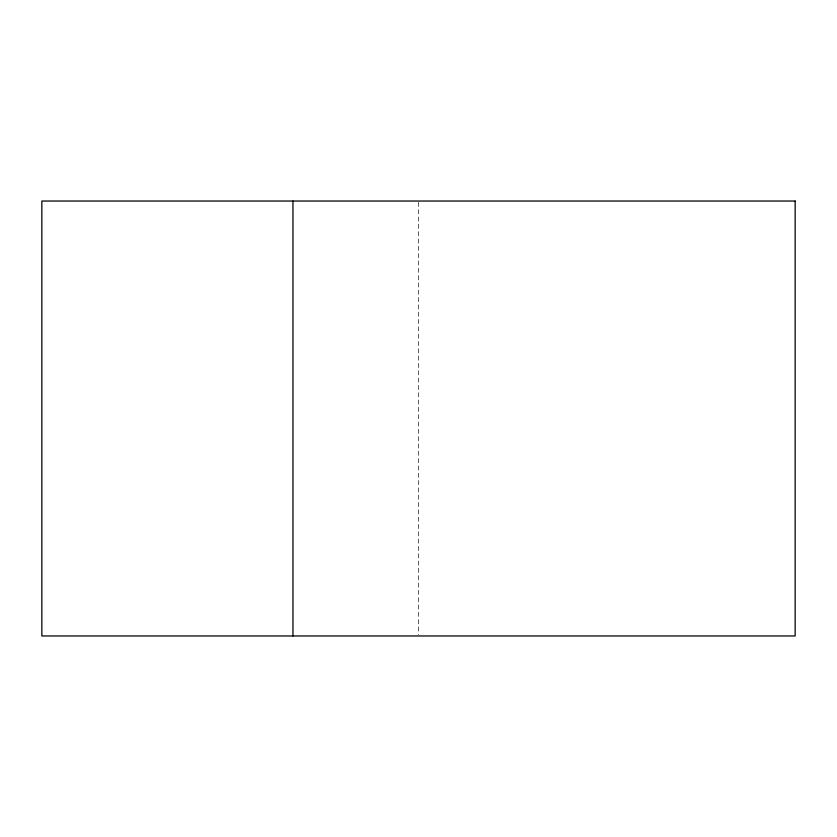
<?xml version="1.0" encoding="UTF-8"?>
<svg xmlns="http://www.w3.org/2000/svg" width="837" height="837" viewBox="0 0 837 837"><rect width="100%" height="100%" fill="white"/><g stroke="black" fill="none" stroke-linecap="round" stroke-linejoin="round"><path stroke-width="0.63" stroke-dasharray="4.18 3.14" d="M418.5 202.345L418.5 634.655"/><path stroke-width="1.26" d="M292.95 201.037L292.95 635.963M795.15 201.037L41.85 201.037L41.85 635.963L795.15 635.963L795.15 201.037"/></g></svg>
